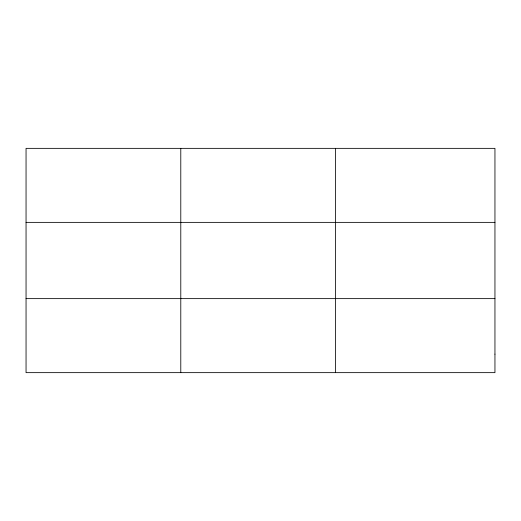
<?xml version="1.0" encoding="UTF-8"?>
<svg xmlns="http://www.w3.org/2000/svg" width="521" height="521" viewBox="0 0 521 521"><rect width="100%" height="100%" fill="white"/><g stroke="black" fill="none" stroke-linecap="round" stroke-linejoin="round"><path stroke-width="0.78" d="M180.787 372.645L180.787 148.355M335.524 372.645L335.524 148.355M26.05 222.369L494.95 222.369M26.05 298.631L494.95 298.631M494.95 354.137L494.95 372.645L26.05 372.645L26.05 148.355L494.95 148.355L494.95 354.137"/></g></svg>
